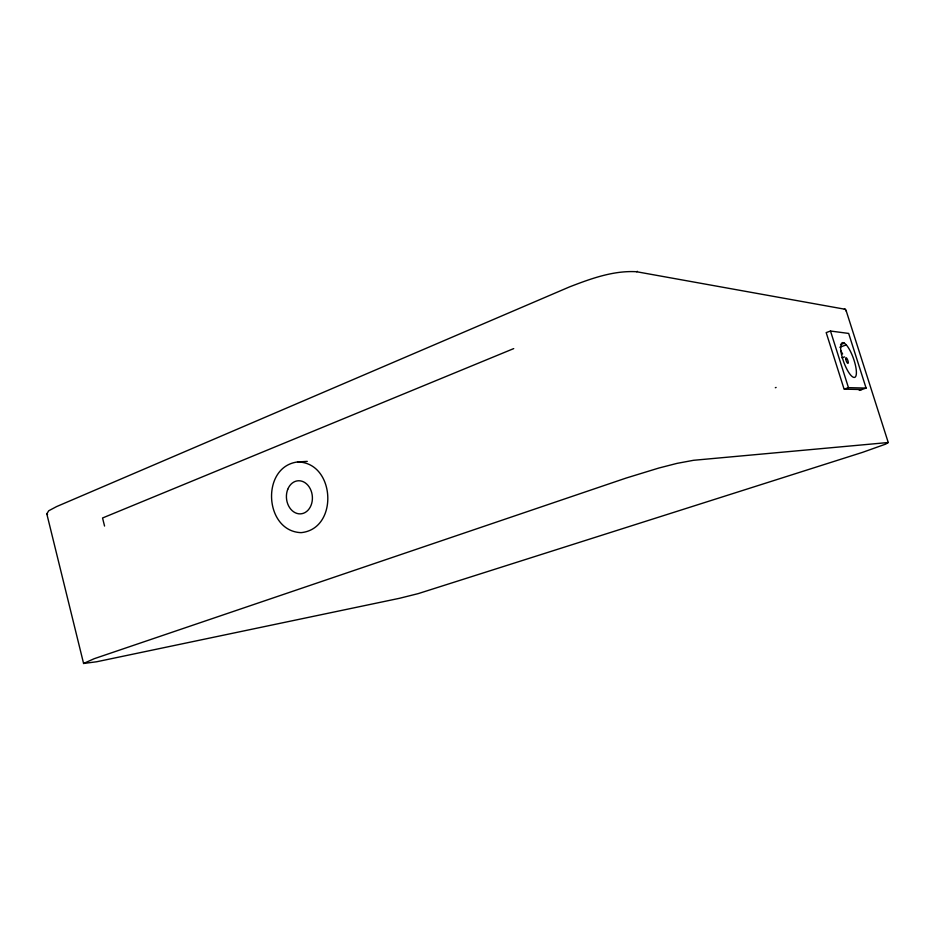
<?xml version="1.0" encoding="UTF-8"?>
<svg xmlns="http://www.w3.org/2000/svg" width="935" height="935" viewBox="0 0 935 935"><rect width="100%" height="100%" fill="white"/><g stroke="black" fill="none" stroke-linecap="round" stroke-linejoin="round"><path stroke-width="1.4" d="M845.848 310.829L845.45 309.485L844.328 309.123L636.536 271.723C613.418 270.39 590.85 278.665 569.59 286.87L56.603 506.583L48.713 510.779L46.808 513.864L83.589 663.476L96.749 661.746L399.561 598.283L418.214 593.62L862.538 452.353L885.702 444.102L888.25 442.512L845.953 310.058M83.589 663.476L94.154 658.719L626.181 478.042L658.801 468.049L677.022 463.374L693.536 460.3L888.25 442.512M636.536 271.723L637.436 271.349M513.712 348.603L102.546 517.99L104.556 526.054M844.328 309.123L845.018 308.866M826.517 332.486L830.49 331.025L848.664 333.433L866.09 388.083L859.277 390.421M840.542 344.571L844.422 343.157L846.304 344.886A18.443 5.178 70.3 0 1 856.25 369.991A18.443 5.178 70.3 0 1 849.377 373.404A18.443 5.178 70.3 0 1 840.623 347.703L841.594 343.157L842.821 342.561L844.422 343.157M839.84 347.224L846.304 344.886M841.979 357.825L844.574 356.889M775.325 387.721L776.12 387.441M844.445 389.042L848.466 387.651L866.09 388.083M297.552 461.96C260.643 466.705 264.114 531.314 301.093 532.646C339.008 528.929 335.431 462.182 297.552 461.96L307.288 461.387M861.86 389.533L844.106 389.159L826.189 332.615M46.808 513.864L47.568 514.566M840.577 350.415L842.61 353.968M830.49 331.025L848.466 387.651M287.746 489.321A16.596 12.973 84.8 0 0 300.252 513.876A16.596 12.973 84.8 0 0 310.221 488.736A16.596 12.973 84.8 0 0 287.746 489.321M845.766 359.098A2.957 0.83 70.3 0 0 847.893 363.353A2.957 0.83 70.3 0 0 847.332 359.204A2.957 0.83 70.3 0 0 845.766 359.098"/></g></svg>
